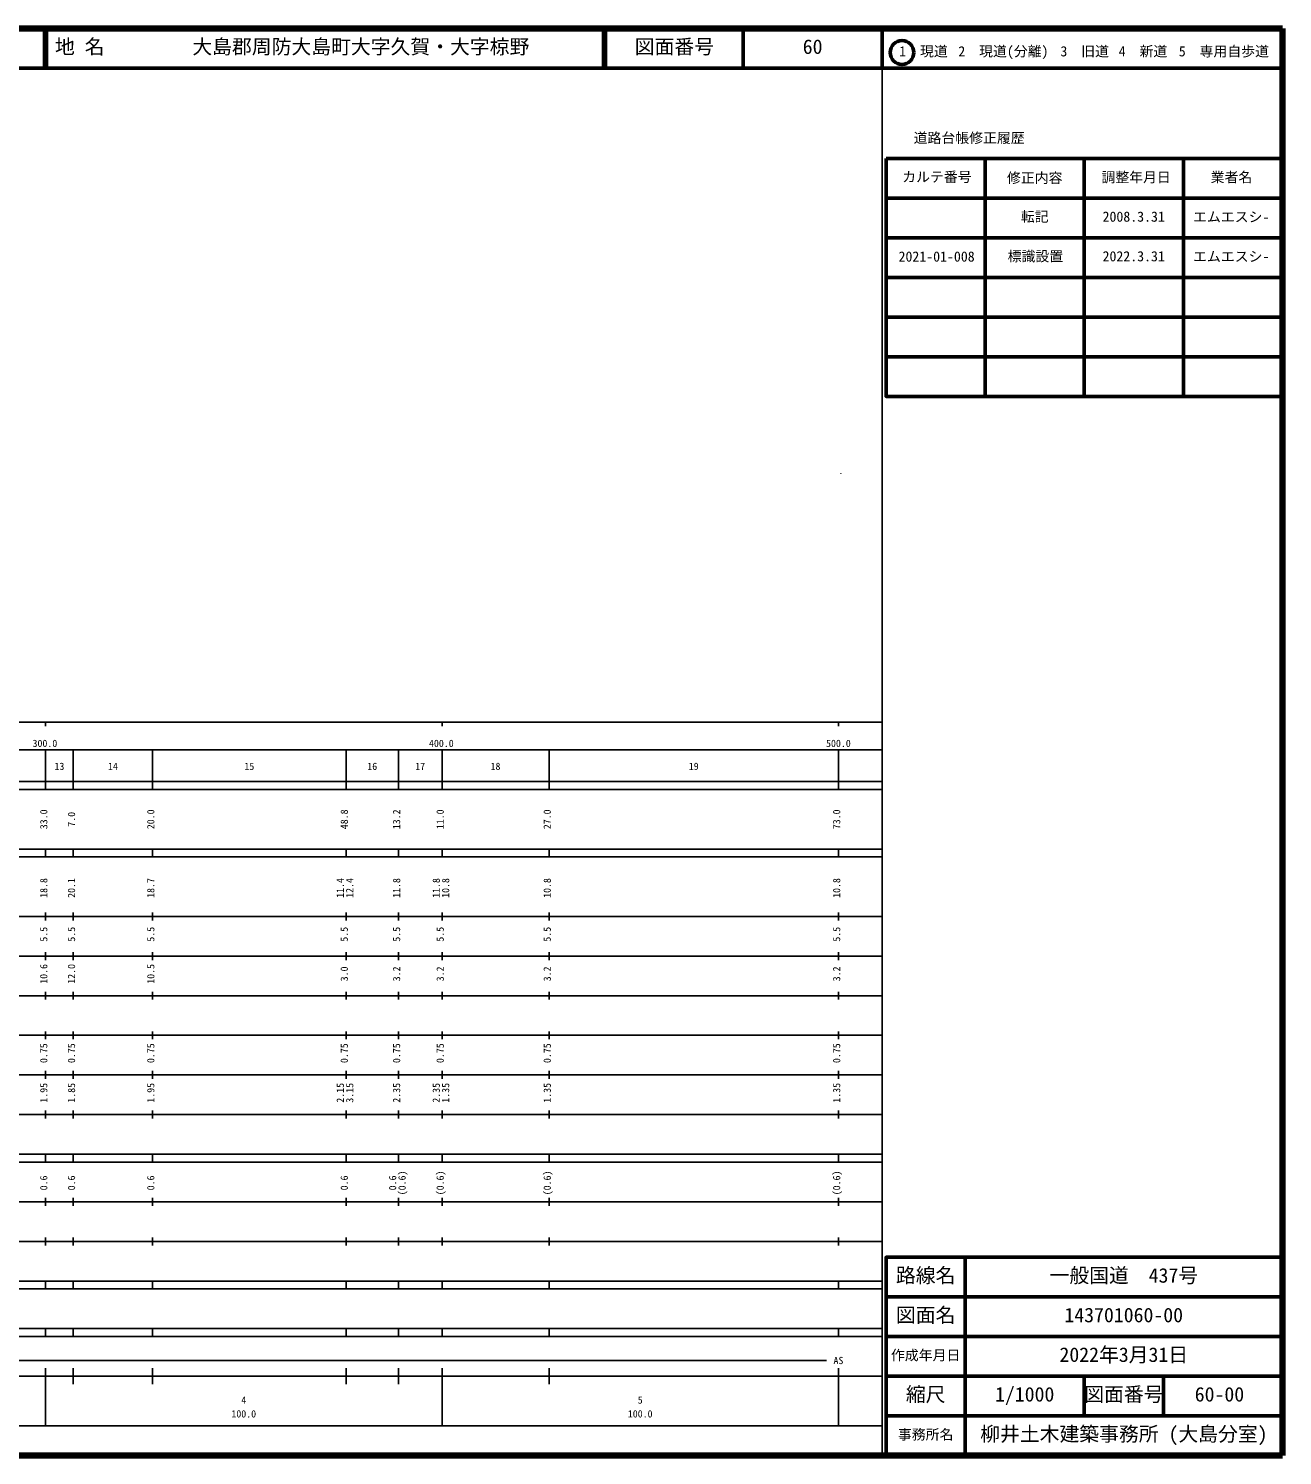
# Model space of a CAD drawing. Units: millimetres on the paper. Extents: x 40 to 680, y 20 to 380.
# Drawn here: x 363.7 to 680, y 20 to 380 of the extents above; entities that cross this region are included whole.
import ezdxf
from ezdxf.enums import TextEntityAlignment as Align

# ---------------------------------------------------------------- set-up
doc = ezdxf.new("R2010")
doc.units = ezdxf.units.MM
for name, color, linetype, lineweight in [('M-BMK-HTXT', 7, 'Continuous', 13), ('M-TTL', 2, 'Continuous', 140), ('M-TTL-BAND', 7, 'Continuous', 25), ('M-TTL-FRAM', 2, 'Continuous', 50), ('M-TTL-LINE', 7, 'Continuous', 50)]:
    doc.layers.add(name, color=color, linetype=linetype, lineweight=lineweight)
doc.layers.add('M-TTL-TXT', color=7, linetype='Continuous')
doc.styles.add('ＭＳ ゴシック', font='')
doc.styles.get('ＭＳ ゴシック').set_extended_font_data('MS Gothic')

msp = doc.modelspace()

# ---------------------------------------------------------------- linework, layer by layer
at = {"layer": 'M-BMK-HTXT'}
for radius in [0.0313, 0.025, 0.0188, 0.0125, 0.0063]:
    msp.add_circle((568.61, 267.786), radius, dxfattribs=at)
at = {"layer": 'M-TTL'}
for p, q in [((680, 380), (40, 380)), ((680, 20), (680, 380)), ((40, 20), (680, 20))]:
    msp.add_line(p, q, dxfattribs=at)
at = {"layer": 'M-TTL-BAND'}
for p, q in [((579, 20), (579, 370)), ((40, 205), (579, 205)), ((368, 205), (368, 204)), ((468, 205), (468, 204)), ((568, 205), (568, 204)), ((68, 198), (579, 198)), ((368, 188), (368, 198)), ((375, 188), (375, 198)), ((395, 188), (395, 198)), ((443.8, 188), (443.8, 198)), ((457, 188), (457, 198)), ((468, 188), (468, 198)), ((495, 188), (495, 198)), ((568, 188), (568, 198)), ((40, 190), (579, 190)), ((40, 188), (579, 188)), ((40, 173), (579, 173)), ((368, 171), (368, 173)), ((375, 171), (375, 173)), ((395, 171), (395, 173)), ((443.8, 171), (443.8, 173)), ((457, 171), (457, 173)), ((468, 171), (468, 173)), ((495, 171), (495, 173)), ((568, 171), (568, 173)), ((40, 171), (579, 171)), ((40, 156), (579, 156)), ((368, 155), (368, 157)), ((375, 155), (375, 157)), ((395, 155), (395, 157)), ((443.8, 155), (443.8, 157)), ((457, 155), (457, 157)), ((468, 155), (468, 157)), ((495, 155), (495, 157)), ((568, 155), (568, 157)), ((46, 146), (579, 146)), ((368, 145), (368, 147)), ((375, 145), (375, 147)), ((395, 145), (395, 147)), ((443.8, 145), (443.8, 147)), ((457, 145), (457, 147)), ((468, 145), (468, 147)), ((495, 145), (495, 147)), ((568, 145), (568, 147)), ((368, 135), (368, 137)), ((375, 135), (375, 137)), ((395, 135), (395, 137)), ((443.8, 135), (443.8, 137)), ((457, 135), (457, 137)), ((468, 135), (468, 137)), ((495, 135), (495, 137)), ((568, 135), (568, 137)), ((52, 136), (579, 136)), ((46, 126), (579, 126)), ((368, 125), (368, 127)), ((375, 125), (375, 127)), ((395, 125), (395, 127)), ((443.8, 125), (443.8, 127)), ((457, 125), (457, 127)), ((468, 125), (468, 127)), ((495, 125), (495, 127)), ((568, 125), (568, 127)), ((52, 116), (579, 116)), ((368, 115), (368, 117)), ((375, 115), (375, 117)), ((395, 115), (395, 117)), ((443.8, 115), (443.8, 117)), ((457, 115), (457, 117)), ((468, 115), (468, 117)), ((495, 115), (495, 117)), ((568, 115), (568, 117)), ((46, 106), (579, 106)), ((368, 105), (368, 107)), ((375, 105), (375, 107)), ((395, 105), (395, 107)), ((443.8, 105), (443.8, 107)), ((457, 105), (457, 107)), ((468, 105), (468, 107)), ((495, 105), (495, 107)), ((568, 105), (568, 107)), ((40, 96), (579, 96)), ((40, 94), (579, 94)), ((368, 94), (368, 96)), ((375, 94), (375, 96)), ((395, 94), (395, 96)), ((443.8, 94), (443.8, 96)), ((457, 94), (457, 96)), ((468, 94), (468, 96)), ((495, 94), (495, 96)), ((568, 94), (568, 96)), ((49, 84), (579, 84)), ((368, 83), (368, 85)), ((375, 83), (375, 85)), ((395, 83), (395, 85)), ((443.8, 83), (443.8, 85)), ((457, 83), (457, 85)), ((468, 83), (468, 85)), ((495, 83), (495, 85)), ((568, 83), (568, 85)), ((40, 74), (579, 74)), ((368, 73), (368, 75)), ((375, 73), (375, 75)), ((395, 73), (395, 75)), ((443.8, 73), (443.8, 75)), ((457, 73), (457, 75)), ((468, 73), (468, 75)), ((495, 73), (495, 75)), ((568, 73), (568, 75)), ((40, 64), (579, 64)), ((40, 62), (579, 62)), ((368, 62), (368, 64)), ((375, 62), (375, 64)), ((395, 62), (395, 64)), ((443.8, 62), (443.8, 64)), ((457, 62), (457, 64)), ((468, 62), (468, 64)), ((495, 62), (495, 64)), ((568, 62), (568, 64)), ((40, 52), (579, 52)), ((368, 50), (368, 52)), ((375, 50), (375, 52)), ((395, 50), (395, 52)), ((443.8, 50), (443.8, 52)), ((457, 50), (457, 52)), ((468, 50), (468, 52)), ((495, 50), (495, 52)), ((568, 50), (568, 52)), ((40, 50), (579, 50)), ((71, 44), (565, 44)), ((40, 40), (579, 40)), ((368, 27.5), (368, 42)), ((375, 38), (375, 42)), ((395, 38), (395, 42)), ((443.8, 38), (443.8, 42)), ((457, 38), (457, 42)), ((468, 27.5), (468, 42)), ((495, 38), (495, 42)), ((568, 27.5), (568, 42)), ((68, 27.5), (579, 27.5))]:
    msp.add_line(p, q, dxfattribs=at)
at = {"layer": 'M-TTL-FRAM'}
msp.add_line((580, 347.197), (680, 347.197), dxfattribs=at)
for points in [[(580, 347.197), (580, 287.197), (680, 287.197)], [(680, 70), (580, 70), (580, 20)]]:
    msp.add_lwpolyline(points, dxfattribs=at)
at = {"layer": 'M-TTL-LINE'}
for p, q in [((367.75, 380), (367.75, 370)), ((368.25, 380), (368.25, 370)), ((508.747, 380), (508.747, 370)), ((509.247, 380), (509.247, 370)), ((543.996, 380), (543.996, 370)), ((579, 380), (579, 370)), ((40, 370), (680, 370)), ((605, 347.197), (605, 287.197)), ((630, 347.197), (630, 287.197)), ((655, 347.197), (655, 287.197)), ((580, 337.197), (680, 337.197)), ((580, 327.197), (680, 327.197)), ((580, 317.197), (680, 317.197)), ((580, 307.197), (680, 307.197)), ((580, 297.197), (680, 297.197)), ((600, 70), (600, 20)), ((680, 60), (580, 60)), ((680, 50), (580, 50)), ((680, 40), (580, 40)), ((630, 40), (630, 30)), ((650, 40), (650, 30)), ((680, 30), (580, 30))]:
    msp.add_line(p, q, dxfattribs=at)
msp.add_circle((584.031, 373.958), 3, dxfattribs=at)

# ---------------------------------------------------------------- texts
at = {"layer": 'M-TTL-BAND', "style": 'ＭＳ ゴシック'}
for s, p in [('300.0', (364.719, 198.195)), ('400.0', (464.719, 198.195)), ('500.0', (564.875, 198.195)), ('13', (370.25, 192.405)), ('14', (383.75, 192.405)), ('15', (418.15, 192.405)), ('16', (449.15, 192.405)), ('17', (461.25, 192.405)), ('18', (480.25, 192.405)), ('19', (530.25, 192.405)), ('AS', (566.75, 42.5)), ('4', (417.375, 32.523)), ('5', (517.375, 32.523)), ('100.0', (414.875, 29.033)), ('100.0', (514.875, 29.033))]:
    msp.add_text(s, height=1.833, dxfattribs=at).set_placement(p, align=Align.BOTTOM_LEFT)
for s, p in [('33.0', (369, 178)), ('7.0', (376, 178.625)), ('20.0', (396, 178)), ('48.8', (444.8, 178)), ('13.2', (458, 178)), ('11.0', (469, 178)), ('27.0', (496, 178)), ('73.0', (569, 178)), ('18.8', (369, 160.674)), ('20.1', (376, 160.674)), ('18.7', (396, 160.674)), ('11.4', (443.8, 160.674)), ('12.4', (446.17, 160.674)), ('11.8', (458, 160.674)), ('11.8', (468, 160.674)), ('10.8', (470.37, 160.674)), ('10.8', (496, 160.674)), ('10.8', (569, 160.674)), ('5.5', (369, 149.625)), ('5.5', (376, 149.625)), ('5.5', (396, 149.625)), ('5.5', (444.8, 149.625)), ('5.5', (458, 149.625)), ('5.5', (469, 149.625)), ('5.5', (496, 149.625)), ('5.5', (569, 149.625)), ('10.6', (369, 139)), ('12.0', (376, 139)), ('10.5', (396, 139)), ('3.0', (444.8, 139.625)), ('3.2', (458, 139.625)), ('3.2', (469, 139.625)), ('3.2', (496, 139.625)), ('3.2', (569, 139.625)), ('0.75', (369, 119)), ('0.75', (376, 119)), ('0.75', (396, 119)), ('0.75', (444.8, 119)), ('0.75', (458, 119)), ('0.75', (469, 119)), ('0.75', (496, 119)), ('0.75', (569, 119)), ('1.95', (369, 109)), ('1.85', (376, 109)), ('1.95', (396, 109)), ('2.15', (443.8, 109)), ('3.15', (446.17, 109)), ('2.35', (458, 109)), ('2.35', (468, 109)), ('1.35', (470.37, 109)), ('1.35', (496, 109)), ('1.35', (569, 109)), ('0.6', (369, 86.889)), ('0.6', (376, 86.889)), ('0.6', (396, 86.889)), ('0.6', (444.8, 86.889)), ('0.6', (457, 86.889)), ('(0.6)', (459.37, 85.639)), ('(0.6)', (469, 85.639)), ('(0.6)', (496, 85.639)), ('(0.6)', (569, 85.639))]:
    msp.add_text(s, height=1.833, rotation=90, dxfattribs=at).set_placement(p, align=Align.BOTTOM_LEFT)
at = {"layer": 'M-TTL-TXT', "style": 'ＭＳ ゴシック'}
for s, height, p in [('地 名', 3.666, (370.38, 372.5)), ('大島郡周防大島町大字久賀・大字椋野', 3.666, (405.024, 372.5)), ('図面番号', 3.666, (516.621, 372.5)), ('60', 3.666, (558.996, 372.5)), ('1\u3000現道', 2.566, (583.323, 372.208)), ('2\u3000現道(分離)', 2.566, (598.244, 372.208)), ('3\u3000旧道', 2.566, (623.996, 372.208)), ('4\u3000新道', 2.566, (638.699, 372.208)), ('5\u3000専用自歩道', 2.566, (653.853, 372.208)), ('道路台帳修正履歴', 2.566, (586.968, 350.363)), ('カルテ番号', 2.566, (584.089, 340.527)), ('修正内容', 2.566, (610.509, 340.273)), ('調整年月日', 2.566, (634.339, 340.447)), ('業者名', 2.566, (661.884, 340.447)), ('転記', 2.566, (614, 330.495)), ('2008.3.31', 2.566, (634.625, 330.495)), ('エムエスシ-', 2.566, (657.452, 330.439)), ('標識設置', 2.566, (610.675, 320.495)), ('2021-01-008', 2.566, (583.163, 320.432)), ('2022.3.31', 2.566, (634.625, 320.495)), ('エムエスシ-', 2.566, (657.452, 320.439)), ('路線名', 3.666, (582.5, 62.5)), ('路線名', 3.666, (582.5, 62.5)), ('一般国道\u3000437号', 3.666, (621.25, 62.5)), ('図面名', 3.666, (582.5, 52.5)), ('図面名', 3.666, (582.5, 52.5)), ('143701060-00', 3.666, (625, 52.5)), ('作成年月日', 2.566, (581.25, 43.25)), ('作成年月日', 2.566, (581.25, 43.25)), ('2022年3月31日', 3.666, (623.75, 42.5)), ('縮尺', 3.666, (585, 32.5)), ('縮尺', 3.666, (585, 32.5)), ('1/1000', 3.666, (607.5, 32.5)), ('図面番号', 3.666, (630, 32.5)), ('図面番号', 3.666, (630, 32.5)), ('60-00', 3.666, (657.875, 32.5)), ('事務所名', 2.566, (583, 23.25)), ('事務所名', 2.566, (583, 23.25)), ('柳井土木建築事務所 (大島分室)', 3.666, (603.75, 22.5))]:
    msp.add_text(s, height=height, dxfattribs=at).set_placement(p, align=Align.BOTTOM_LEFT)

doc.saveas('drawing.dxf')
